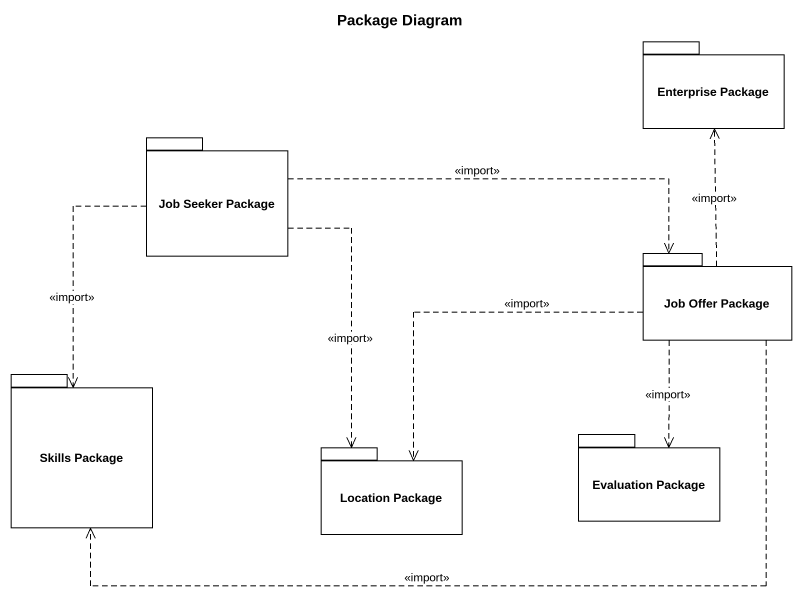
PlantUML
@startuml
title Package Diagram
package "Enterprise Package" as Enterprise_Package {
}
package "Job Seeker Package" as Job_Seeker_Package {
}
package "Job Offer Package" as Job_Offer_Package {
}
package "Skills Package" as Skills_Package {
}
package "Location Package" as Location_Package {
}
package "Evaluation Package" as Evaluation_Package {
}
Job_Seeker_Package .right.> Job_Offer_Package : <<import>>
Job_Seeker_Package ..> Skills_Package : <<import>>
Job_Seeker_Package ..> Location_Package : <<import>>
Job_Offer_Package .up.> Enterprise_Package : <<import>>
Job_Offer_Package .left.> Skills_Package : <<import>>
Job_Offer_Package .left.> Location_Package : <<import>>
Job_Offer_Package ..> Evaluation_Package : <<import>>
@enduml
